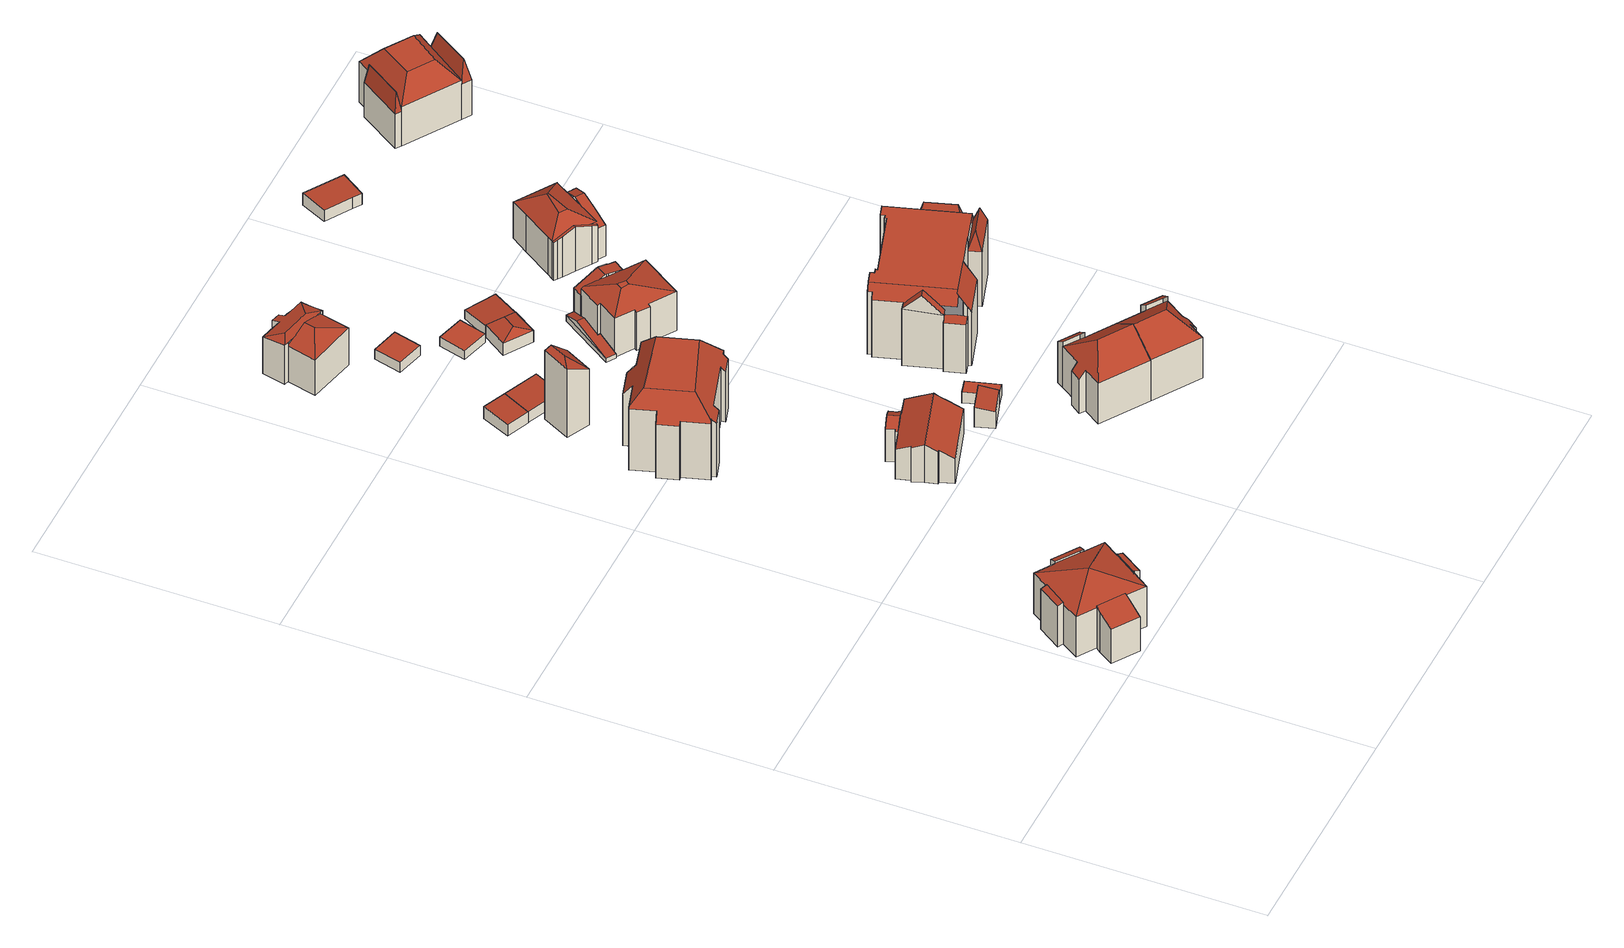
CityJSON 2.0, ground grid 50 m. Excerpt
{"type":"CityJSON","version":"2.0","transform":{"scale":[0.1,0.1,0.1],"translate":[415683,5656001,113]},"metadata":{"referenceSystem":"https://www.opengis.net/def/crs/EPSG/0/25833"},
"CityObjects":{
"building1":{"type":"Building","attributes":{"Gemeindeschluessel":14612000,"Geometrietyp2DReferenz":"3000","function":"31001_9998","roofType":"9999"},"children":["building1-1","building1-2","building1-3","building1-4","building1-5"]},
"building1-1":{"type":"BuildingPart","attributes":{"Dachtyp_tdc":"tdcPolyFlatRoof","Dachneigung":20.84,"QualitaetDacherkennung":49,"Geometrietyp2DReferenz":"3000","measuredHeight":10.59,"roofType":"2100"},"parents":["building1"],"geometry":[{"type":"MultiSurface","lod":"2","boundaries":[[[0,1,2]],[[0,3,4,1]],[[3,5,6,4]],[[5,7,8,6]],[[7,9,8]],[[7,5,3,0]],[[1,4,6,8]]],"semantics":{"surfaces":[{"type":"WallSurface"},{"type":"RoofSurface"},{"type":"GroundSurface"}],"values":[0,0,0,0,0,1,2]}}]},
"building1-2":{"type":"BuildingPart","attributes":{"Dachtyp_tdc":"tdcPolyFlatRoof","Dachneigung":18.14,"QualitaetDacherkennung":30,"Geometrietyp2DReferenz":"3000","measuredHeight":10.47,"roofType":"2100"},"parents":["building1"],"geometry":[{"type":"MultiSurface","lod":"2","boundaries":[[[10,11,12]],[[10,13,14,11]],[[13,15,16,14]],[[15,17,18,16]],[[17,19,20,21,18]],[[19,17,15,13,10]],[[11,14,16,18,21]]],"semantics":{"surfaces":[{"type":"WallSurface"},{"type":"RoofSurface"},{"type":"GroundSurface"}],"values":[0,0,0,0,0,1,2]}}]},
"building1-3":{"type":"BuildingPart","attributes":{"Dachtyp_tdc":"tdcPolyFlatRoof","Dachneigung":22.71,"QualitaetDacherkennung":45,"Geometrietyp2DReferenz":"3000","measuredHeight":10.52,"roofType":"2100"},"parents":["building1"],"geometry":[{"type":"MultiSurface","lod":"2","boundaries":[[[22,23,24,25]],[[23,26,27,24]],[[26,28,27]],[[29,30,31,32,33]],[[30,34,35,31]],[[34,22,25,35]],[[34,30,29,26,23,22]],[[25,24,27,32,31,35]]],"semantics":{"surfaces":[{"type":"WallSurface"},{"type":"RoofSurface"},{"type":"GroundSurface"}],"values":[0,0,0,0,0,0,1,2]}}]},
"building1-4":{"type":"BuildingPart","attributes":{"Dachtyp_tdc":"tdcTentRoof","Dachneigung":21.35,"QualitaetDacherkennung":72,"Geometrietyp2DReferenz":"3000","measuredHeight":12.88,"roofType":"3500"},"parents":["building1"],"geometry":[{"type":"MultiSurface","lod":"2","boundaries":[[[36,37,38,39]],[[37,2,1,38]],[[9,40,41,8]],[[40,12,11,41]],[[20,42,18,21]],[[42,43,44,18]],[[43,33,32,44]],[[28,45,46,27]],[[45,47,48,46]],[[40,9,2,37,49]],[[43,42,20,12,40,49]],[[45,28,33,43,49]],[[37,36,47,45,49]],[[38,1,8,41,11,21,18,44,32,27,46,48,39]]],"semantics":{"surfaces":[{"type":"WallSurface"},{"type":"RoofSurface"},{"type":"GroundSurface"}],"values":[0,0,0,0,0,0,0,0,0,1,1,1,1,2]}}]},
"building1-5":{"type":"BuildingPart","attributes":{"Dachtyp_tdc":"tdcPolyFlatRoof","Dachneigung":18.53,"QualitaetDacherkennung":56,"Geometrietyp2DReferenz":"3000","measuredHeight":10.48,"roofType":"2100"},"parents":["building1"],"geometry":[{"type":"MultiSurface","lod":"2","boundaries":[[[50,48,47]],[[50,51,52,48]],[[51,53,54,52]],[[53,55,36,39,54]],[[55,53,51,50]],[[48,52,54,39]]],"semantics":{"surfaces":[{"type":"WallSurface"},{"type":"RoofSurface"},{"type":"GroundSurface"}],"values":[0,0,0,0,1,2]}}]},
"building2":{"type":"Building","attributes":{"Dachtyp_tdc":"tdcPolyFlatRoof","Gemeindeschluessel":14612000,"Dachneigung":3.14,"QualitaetDacherkennung":81,"Geometrietyp2DReferenz":"3000","measuredHeight":3.11,"function":"31001_9998","roofType":"2100"},"geometry":[{"type":"Solid","lod":"2","boundaries":[[[[56,57,58,59]],[[57,60,61,58]],[[60,62,63,61]],[[62,56,59,63]],[[62,60,57,56]],[[59,58,61,63]]]],"semantics":{"surfaces":[{"type":"WallSurface"},{"type":"RoofSurface"},{"type":"GroundSurface"}],"values":[[0,0,0,0,1,2]]}}]},
"building3":{"type":"Building","attributes":{"Dachtyp_tdc":"tdcFreeFormRoof","Gemeindeschluessel":14612000,"Dachneigung":0.105,"QualitaetDacherkennung":48,"Geometrietyp2DReferenz":"3000","measuredHeight":18.48,"function":"31001_9998","roofType":"5000"},"geometry":[{"type":"Solid","lod":"2","boundaries":[[[[64,65,66,67]],[[65,68,69,66]],[[68,70,71,69]],[[70,72,73,71]],[[72,74,75,73]],[[74,76,77,75]],[[76,78,79,77]],[[78,80,81,79]],[[80,82,83,81]],[[82,84,85,83]],[[84,86,87,85]],[[86,88,89,87]],[[88,90,91,89]],[[90,92,93,91]],[[92,94,95,93]],[[94,96,97,95]],[[96,98,99,97]],[[98,100,101,99]],[[100,102,103,101]],[[102,104,105,103]],[[104,106,107,105]],[[106,108,109,107]],[[108,110,111,109]],[[110,64,67,111]],[[82,80,112,113,114,115,90,88,86,84]],[[116,100,98,96,94,92,115,114]],[[104,102,100,116,117,118,108,106]],[[64,110,118,117,113,112,78,76,74,72,70,68,65]],[[113,117,116,114]],[[80,78,112]],[[92,90,115]],[[110,108,118]],[[67,66,69,71,73,75,77,79,81,83,85,87,89,91,93,95,97,99,101,103,105,107,109,111]]]],"semantics":{"surfaces":[{"type":"WallSurface"},{"type":"RoofSurface"},{"type":"GroundSurface"}],"values":[[0,0,0,0,0,0,0,0,0,0,0,0,0,0,0,0,0,0,0,0,0,0,0,0,1,1,1,1,1,0,0,0,2]]}}]},
"building4":{"type":"Building","attributes":{"Gemeindeschluessel":14612000,"Geometrietyp2DReferenz":"3000","function":"31001_9998","roofType":"9999"},"children":["building4-1","building4-2"]},
"building4-1":{"type":"BuildingPart","attributes":{"Dachtyp_tdc":"tdcGableRoof","Dachneigung":29.91,"QualitaetDacherkennung":55,"Geometrietyp2DReferenz":"3000","measuredHeight":9.48,"roofType":"3100"},"parents":["building4"],"geometry":[{"type":"MultiSurface","lod":"2","boundaries":[[[119,120,121,122]],[[120,123,124,121]],[[123,125,126,124]],[[125,127,128,126]],[[127,129,130,128]],[[129,131,132,130]],[[131,133,134,132]],[[133,135,136,134]],[[137,138,139,140]],[[138,141,142,139]],[[141,143,144,142]],[[143,145,146,144]],[[145,147,148,146]],[[147,149,150,148]],[[149,119,122,150]],[[145,143,141,138,137,151,135,133,131,129,127]],[[127,125,123,120,119,149,147,145]],[[122,121,124,126,128,130,132,134,136,152,140,139,142,144,146,148,150]]],"semantics":{"surfaces":[{"type":"WallSurface"},{"type":"RoofSurface"},{"type":"GroundSurface"}],"values":[0,0,0,0,0,0,0,0,0,0,0,0,0,0,0,1,1,2]}}]},
"building4-2":{"type":"BuildingPart","attributes":{"Dachtyp_tdc":"tdcGableRoof","Dachneigung":28.38,"QualitaetDacherkennung":68,"Geometrietyp2DReferenz":"3000","measuredHeight":9.51,"roofType":"3100"},"parents":["building4"],"geometry":[{"type":"MultiSurface","lod":"2","boundaries":[[[153,154,155,156]],[[154,157,158,155]],[[157,159,160,158]],[[159,161,162,160]],[[161,163,164,162]],[[163,165,166,164]],[[165,167,168,166]],[[167,169,137,140,168]],[[170,171,172,136,135]],[[171,153,156,172]],[[173,169,167,165,163,161,159]],[[159,157,154,153,171,170,173]],[[156,155,158,160,162,164,166,168,140,152,136,172]]],"semantics":{"surfaces":[{"type":"WallSurface"},{"type":"RoofSurface"},{"type":"GroundSurface"}],"values":[0,0,0,0,0,0,0,0,0,0,1,1,2]}}]},
"building5":{"type":"Building","attributes":{"Dachtyp_tdc":"tdcFreeFormRoof","Gemeindeschluessel":14612000,"Dachneigung":42.2,"QualitaetDacherkennung":8,"Geometrietyp2DReferenz":"3000","measuredHeight":17.48,"function":"31001_9998","roofType":"5000"},"geometry":[{"type":"Solid","lod":"2","boundaries":[[[[174,175,176,177]],[[175,178,179,176]],[[178,180,181,179]],[[180,182,183,181]],[[182,174,177,183]],[[174,184,175]],[[182,180,185,184,174]],[[184,185,178,175]],[[180,178,185]],[[177,176,179,181,183]]]],"semantics":{"surfaces":[{"type":"WallSurface"},{"type":"RoofSurface"},{"type":"GroundSurface"}],"values":[[0,0,0,0,0,1,1,1,0,2]]}}]},
"building6":{"type":"Building","attributes":{"Dachtyp_tdc":"tdcPolyFlatRoof","Gemeindeschluessel":14612000,"Dachneigung":3.11,"QualitaetDacherkennung":83,"Geometrietyp2DReferenz":"3000","measuredHeight":3.06,"function":"31001_9998","roofType":"2100"},"geometry":[{"type":"Solid","lod":"2","boundaries":[[[[62,60,186,187]],[[60,188,189,186]],[[188,190,191,189]],[[190,62,187,191]],[[190,188,60,62]],[[187,186,189,191]]]],"semantics":{"surfaces":[{"type":"WallSurface"},{"type":"RoofSurface"},{"type":"GroundSurface"}],"values":[[0,0,0,0,1,2]]}}]},
"building7":{"type":"Building","attributes":{"Gemeindeschluessel":14612000,"Geometrietyp2DReferenz":"3000","function":"31001_9998","roofType":"9999"},"children":["building7-1","building7-2","building7-3"]},
"building7-1":{"type":"BuildingPart","attributes":{"Dachtyp_tdc":"tdcHipRoof","Dachneigung":17.08,"QualitaetDacherkennung":40,"Geometrietyp2DReferenz":"3000","measuredHeight":10.17,"roofType":"3200"},"parents":["building7"],"geometry":[{"type":"MultiSurface","lod":"2","boundaries":[[[192,193,194,195]],[[193,196,197,194]],[[196,198,199,197]],[[198,200,201,199]],[[200,202,203,201]],[[202,204,205,206,203]],[[207,208,209,210,211]],[[208,212,213,209]],[[212,214,215,213]],[[214,216,217,218,215]],[[219,192,195,220,221]],[[214,212,208,207,222]],[[196,193,223]],[[207,224,204,202,200,198,196,223,222]],[[193,192,219,225,226,216,214,222,223]],[[195,194,197,199,201,203,206,227,210,209,213,215,218,220]]],"semantics":{"surfaces":[{"type":"WallSurface"},{"type":"RoofSurface"},{"type":"GroundSurface"}],"values":[0,0,0,0,0,0,0,0,0,0,0,1,1,1,1,2]}}]},
"building7-2":{"type":"BuildingPart","attributes":{"Dachtyp_tdc":"tdcFreeFormRoof","Dachneigung":52.83,"QualitaetDacherkennung":11,"Geometrietyp2DReferenz":"3000","measuredHeight":7.14,"roofType":"5000"},"parents":["building7"],"geometry":[{"type":"MultiSurface","lod":"2","boundaries":[[[228,229,230,231]],[[229,232,233,230]],[[232,234,235,233]],[[234,211,210,235]],[[205,236,237,206]],[[236,228,231,237]],[[238,211,239,240]],[[211,234,239]],[[234,232,229,228,236,240,239]],[[236,205,238,240]],[[231,230,233,235,210,227,206,237]]],"semantics":{"surfaces":[{"type":"WallSurface"},{"type":"RoofSurface"},{"type":"GroundSurface"}],"values":[0,0,0,0,0,0,1,1,1,1,2]}}]},
"building7-3":{"type":"BuildingPart","attributes":{"Dachtyp_tdc":"tdcHipAndGableRoof","Dachneigung":18.85,"QualitaetDacherkennung":68,"Geometrietyp2DReferenz":"3000","measuredHeight":10.82,"roofType":"5000"},"parents":["building7"],"geometry":[{"type":"MultiSurface","lod":"2","boundaries":[[[217,241,242,218]],[[241,243,244,242]],[[243,221,220,244]],[[243,241,245]],[[241,217,226,246,245]],[[221,243,245,246,225]],[[218,242,244,220]]],"semantics":{"surfaces":[{"type":"WallSurface"},{"type":"RoofSurface"},{"type":"GroundSurface"}],"values":[0,0,0,1,1,1,2]}}]},
"building8":{"type":"Building","attributes":{"Dachtyp_tdc":"tdcPolyFlatRoof","Gemeindeschluessel":14612000,"Dachneigung":10.97,"QualitaetDacherkennung":66,"Geometrietyp2DReferenz":"3000","measuredHeight":4.94,"function":"31001_9998","roofType":"2100"},"geometry":[{"type":"Solid","lod":"2","boundaries":[[[[247,248,249,250]],[[248,251,252,249]],[[251,253,254,252]],[[253,247,250,254]],[[253,251,248,247]],[[250,249,252,254]]]],"semantics":{"surfaces":[{"type":"WallSurface"},{"type":"RoofSurface"},{"type":"GroundSurface"}],"values":[[0,0,0,0,1,2]]}}]},
"building9":{"type":"Building","attributes":{"Dachtyp_tdc":"tdcPolyFlatRoof","Gemeindeschluessel":14612000,"Dachneigung":0,"QualitaetDacherkennung":83,"Geometrietyp2DReferenz":"3000","measuredHeight":2.43,"function":"31001_9998","roofType":"1000"},"geometry":[{"type":"Solid","lod":"2","boundaries":[[[[255,256,257,258]],[[256,259,260,257]],[[259,261,262,260]],[[261,255,258,262]],[[261,259,256,255]],[[258,257,260,262]]]],"semantics":{"surfaces":[{"type":"WallSurface"},{"type":"RoofSurface"},{"type":"GroundSurface"}],"values":[[0,0,0,0,1,2]]}}]},
"building10":{"type":"Building","attributes":{"Dachtyp_tdc":"tdcPolyFlatRoof","Gemeindeschluessel":14612000,"Dachneigung":0,"QualitaetDacherkennung":65,"Geometrietyp2DReferenz":"3000","measuredHeight":2.7,"function":"31001_9998","roofType":"1000"},"geometry":[{"type":"Solid","lod":"2","boundaries":[[[[263,264,265,266]],[[264,267,268,265]],[[267,269,270,268]],[[269,271,272,270]],[[271,263,266,272]],[[271,269,267,264,263]],[[266,265,268,270,272]]]],"semantics":{"surfaces":[{"type":"WallSurface"},{"type":"RoofSurface"},{"type":"GroundSurface"}],"values":[[0,0,0,0,0,1,2]]}}]},
"building11":{"type":"Building","attributes":{"Dachtyp_tdc":"tdcPolyFlatRoof","Gemeindeschluessel":14612000,"Dachneigung":0,"QualitaetDacherkennung":79,"Geometrietyp2DReferenz":"3000","measuredHeight":2.23,"function":"31001_9998","roofType":"1000"},"geometry":[{"type":"Solid","lod":"2","boundaries":[[[[273,274,275,276]],[[274,277,278,275]],[[277,279,280,278]],[[279,273,276,280]],[[279,277,274,273]],[[276,275,278,280]]]],"semantics":{"surfaces":[{"type":"WallSurface"},{"type":"RoofSurface"},{"type":"GroundSurface"}],"values":[[0,0,0,0,1,2]]}}]},
"building12":{"type":"Building","attributes":{"Gemeindeschluessel":14612000,"Geometrietyp2DReferenz":"3000","function":"31001_9998","roofType":"9999"},"children":["building12-1","building12-2"]},
"building12-1":{"type":"BuildingPart","attributes":{"Dachtyp_tdc":"tdcHipAndGableRoof","Dachneigung":36.16,"QualitaetDacherkennung":84,"Geometrietyp2DReferenz":"3000","measuredHeight":14.57,"roofType":"5000"},"parents":["building12"],"geometry":[{"type":"MultiSurface","lod":"2","boundaries":[[[281,282,283,284]],[[282,285,286,283]],[[285,287,288,286]],[[287,289,290,288]],[[289,291,292,290]],[[291,293,294,292]],[[293,295,296,294]],[[297,298,299,300]],[[298,281,284,299]],[[295,293,291,289,287,285,301]],[[285,282,281,301]],[[281,298,297,295,301]],[[284,283,286,288,290,292,294,296,300,299]]],"semantics":{"surfaces":[{"type":"WallSurface"},{"type":"RoofSurface"},{"type":"GroundSurface"}],"values":[0,0,0,0,0,0,0,0,0,1,1,1,2]}}]},
"building12-2":{"type":"BuildingPart","attributes":{"Dachtyp_tdc":"tdcPolyFlatRoof","Dachneigung":35.13,"QualitaetDacherkennung":55,"Geometrietyp2DReferenz":"3000","measuredHeight":11.44,"roofType":"2100"},"parents":["building12"],"geometry":[{"type":"MultiSurface","lod":"2","boundaries":[[[302,303,297,300,304]],[[305,306,307,296,295]],[[306,302,304,307]],[[306,305,303,302]],[[304,300,296,307]]],"semantics":{"surfaces":[{"type":"WallSurface"},{"type":"RoofSurface"},{"type":"GroundSurface"}],"values":[0,0,0,1,2]}}]},
"building13":{"type":"Building","attributes":{"Dachtyp_tdc":"tdcHipRoof","Gemeindeschluessel":14612000,"Dachneigung":23.03,"QualitaetDacherkennung":83,"Geometrietyp2DReferenz":"3000","measuredHeight":4.36,"function":"31001_9998","roofType":"3200"},"geometry":[{"type":"Solid","lod":"2","boundaries":[[[[308,309,310,311]],[[309,312,313,310]],[[312,314,315,313]],[[314,308,311,315]],[[312,309,316]],[[308,314,317]],[[309,308,317,316]],[[314,312,316,317]],[[311,310,313,315]]]],"semantics":{"surfaces":[{"type":"WallSurface"},{"type":"RoofSurface"},{"type":"GroundSurface"}],"values":[[0,0,0,0,1,1,1,1,2]]}}]},
"building14":{"type":"Building","attributes":{"Dachtyp_tdc":"tdcFreeFormRoof","Gemeindeschluessel":14612000,"Dachneigung":10.15,"QualitaetDacherkennung":13,"Geometrietyp2DReferenz":"3000","measuredHeight":2.85,"function":"31001_9998","roofType":"5000"},"geometry":[{"type":"Solid","lod":"2","boundaries":[[[[318,319,320,321]],[[319,322,323,320]],[[322,324,325,323]],[[324,326,327,325]],[[328,329,330,331,332]],[[318,332,331,326,324,322,319]],[[330,326,331]],[[318,328,332]],[[327,333,334,335,321,320,323,325]],[[326,330,333,327]],[[330,329,334,333]],[[329,328,335,334]],[[328,318,321,335]]]],"semantics":{"surfaces":[{"type":"WallSurface"},{"type":"RoofSurface"},{"type":"GroundSurface"}],"values":[[0,0,0,0,1,1,0,0,2,0,0,0,0]]}}]},
"building15":{"type":"Building","attributes":{"Dachtyp_tdc":"tdcPolyFlatRoof","Gemeindeschluessel":14612000,"Dachneigung":5.27,"QualitaetDacherkennung":74,"Geometrietyp2DReferenz":"3000","measuredHeight":2.81,"function":"31001_9998","roofType":"2100"},"geometry":[{"type":"Solid","lod":"2","boundaries":[[[[336,337,338,310]],[[337,339,340,338]],[[339,341,313,340]],[[341,336,310,313]],[[341,339,337,336]],[[310,338,340,313]]]],"semantics":{"surfaces":[{"type":"WallSurface"},{"type":"RoofSurface"},{"type":"GroundSurface"}],"values":[[0,0,0,0,1,2]]}}]},
"building16":{"type":"Building","attributes":{"Gemeindeschluessel":14612000,"Geometrietyp2DReferenz":"3000","function":"31001_9998","roofType":"9999"},"children":["building16-1","building16-2"]},
"building16-1":{"type":"BuildingPart","attributes":{"Dachtyp_tdc":"tdcCutTentRoof","Dachneigung":16.91,"QualitaetDacherkennung":67,"Geometrietyp2DReferenz":"3000","measuredHeight":11.89,"roofType":"9999"},"parents":["building16"],"geometry":[{"type":"MultiSurface","lod":"2","boundaries":[[[342,343,344,345]],[[343,346,347,344]],[[346,348,349,347]],[[348,350,351,349]],[[350,352,353,351]],[[352,354,355,353]],[[354,356,357,355]],[[356,358,359,360,357]],[[361,362,363,364]],[[362,342,345,363]],[[342,362,365,366]],[[352,350,348,346,343,342,366,367]],[[368,358,356,354,352,367,369]],[[362,361,370,371,368,369,365]],[[369,367,366,365]],[[345,344,347,349,351,353,355,357,360,372,373,364,363]]],"semantics":{"surfaces":[{"type":"WallSurface"},{"type":"RoofSurface"},{"type":"GroundSurface"}],"values":[0,0,0,0,0,0,0,0,0,0,1,1,1,1,1,2]}}]},
"building16-2":{"type":"BuildingPart","attributes":{"Dachtyp_tdc":"tdcGableRoof","Dachneigung":25.63,"QualitaetDacherkennung":39,"Geometrietyp2DReferenz":"3000","measuredHeight":10.41,"roofType":"3100"},"parents":["building16"],"geometry":[{"type":"MultiSurface","lod":"2","boundaries":[[[374,375,376,377]],[[375,378,379,376]],[[378,380,381,379]],[[380,382,383,381]],[[382,384,385,383]],[[384,386,387,385]],[[386,388,389,387]],[[388,390,361,364,389]],[[359,391,392,360]],[[391,374,377,392]],[[393,390,388,386,384,382,380]],[[380,378,375,374,391,359,394,371,393]],[[377,376,379,381,383,385,387,389,364,373,372,360,392]]],"semantics":{"surfaces":[{"type":"WallSurface"},{"type":"RoofSurface"},{"type":"GroundSurface"}],"values":[0,0,0,0,0,0,0,0,0,0,1,1,2]}}]},
"building17":{"type":"Building","attributes":{"Gemeindeschluessel":14612000,"Geometrietyp2DReferenz":"3000","function":"31001_9998","roofType":"9999"},"children":["building17-1","building17-2"]},
"building17-1":{"type":"BuildingPart","attributes":{"Dachtyp_tdc":"tdcHipAndGableRoof","Dachneigung":36.4,"QualitaetDacherkennung":85,"Geometrietyp2DReferenz":"3000","measuredHeight":14.6,"roofType":"5000"},"parents":["building17"],"geometry":[{"type":"MultiSurface","lod":"2","boundaries":[[[298,395,396,299]],[[397,398,399,400]],[[398,401,402,399]],[[401,403,404,402]],[[403,405,406,404]],[[405,407,408,406]],[[407,409,283,408]],[[409,410,411,283]],[[410,298,299,411]],[[407,405,403,401,398,397,412]],[[397,395,298,410,412]],[[410,409,407,412]],[[299,396,400,399,402,404,406,408,283,411]]],"semantics":{"surfaces":[{"type":"WallSurface"},{"type":"RoofSurface"},{"type":"GroundSurface"}],"values":[0,0,0,0,0,0,0,0,0,1,1,1,2]}}]},
"building17-2":{"type":"BuildingPart","attributes":{"Dachtyp_tdc":"tdcPolyFlatRoof","Dachneigung":34.89,"QualitaetDacherkennung":53,"Geometrietyp2DReferenz":"3000","measuredHeight":11.44,"roofType":"2100"},"parents":["building17"],"geometry":[{"type":"MultiSurface","lod":"2","boundaries":[[[413,414,415,396,395]],[[414,416,417,415]],[[416,418,397,400,417]],[[418,416,414,413]],[[396,415,417,400]]],"semantics":{"surfaces":[{"type":"WallSurface"},{"type":"RoofSurface"},{"type":"GroundSurface"}],"values":[0,0,0,1,2]}}]},
"building18":{"type":"Building","attributes":{"Gemeindeschluessel":14612000,"Geometrietyp2DReferenz":"3000","function":"31001_9998","roofType":"9999"},"children":["building18-1","building18-2","building18-3","building18-4","building18-5","building18-6","building18-7"]},
"building18-1":{"type":"BuildingPart","attributes":{"Dachtyp_tdc":"tdcPolyFlatRoof","Dachneigung":4.6,"QualitaetDacherkennung":69,"Geometrietyp2DReferenz":"3000","measuredHeight":12.34,"roofType":"2100"},"parents":["building18"],"geometry":[{"type":"MultiSurface","lod":"2","boundaries":[[[419,420,421,422]],[[423,424,425,426]],[[424,419,422,425]],[[424,423,427,428,420,419]],[[422,421,429,430,426,425]]],"semantics":{"surfaces":[{"type":"WallSurface"},{"type":"RoofSurface"},{"type":"GroundSurface"}],"values":[0,0,0,1,2]}}]},
"building18-2":{"type":"BuildingPart","attributes":{"Dachtyp_tdc":"tdcCutGableRoof","Dachneigung":0.203,"QualitaetDacherkennung":31,"Geometrietyp2DReferenz":"3000","measuredHeight":17.06,"roofType":"9999"},"parents":["building18"],"geometry":[{"type":"MultiSurface","lod":"2","boundaries":[[[431,432,433]],[[431,434,435,432]],[[434,436,437,435]],[[436,438,439,437]],[[438,440,441,439]],[[440,442,443,441]],[[442,444,445,443]],[[444,446,447,445]],[[446,448,449,447]],[[448,450,451,449]],[[450,452,453,451]],[[452,454,455,453]],[[454,456,457,455]],[[456,458,459,457]],[[458,460,461,459]],[[460,462,463,461]],[[462,464,465,463]],[[464,466,467,465]],[[466,468,469,467]],[[468,470,471,469]],[[472,473,474,475,476]],[[477,478,479,480,470,468,466,464,462,460]],[[440,438,436,434,431,481,482,483,484,485]],[[460,458,456,454,452,450,448,446,444,442,440,485,473,472,477]],[[486,487,488,432,435,437,439,441,443,445,447,449,451,453,455,457,459,461,463,465,467,469,471,430,429,489,475,474]]],"semantics":{"surfaces":[{"type":"WallSurface"},{"type":"RoofSurface"},{"type":"GroundSurface"}],"values":[0,0,0,0,0,0,0,0,0,0,0,0,0,0,0,0,0,0,0,0,0,1,1,1,2]}}]},
"building18-3":{"type":"BuildingPart","attributes":{"Dachtyp_tdc":"tdcPolyFlatRoof","Dachneigung":58.28,"QualitaetDacherkennung":44,"Geometrietyp2DReferenz":"3000","measuredHeight":17.69,"roofType":"2100"},"parents":["building18"],"geometry":[{"type":"MultiSurface","lod":"2","boundaries":[[[490,491,492,493]],[[491,494,492]],[[495,496,497,474,473]],[[496,490,493,497]],[[496,495,498,491,490]],[[493,492,487,486,474,497]]],"semantics":{"surfaces":[{"type":"WallSurface"},{"type":"RoofSurface"},{"type":"GroundSurface"}],"values":[0,0,0,0,1,2]}}]},
"building18-4":{"type":"BuildingPart","attributes":{"Dachtyp_tdc":"tdcFreeFormRoof","Dachneigung":71.29,"QualitaetDacherkennung":22,"Geometrietyp2DReferenz":"3000","measuredHeight":17.69,"roofType":"5000"},"parents":["building18"],"geometry":[{"type":"MultiSurface","lod":"2","boundaries":[[[499,421,420]],[[499,500,501,421]],[[500,502,503,501]],[[502,476,475,503]],[[504,476,502]],[[505,504,502,500]],[[500,499,506,505]],[[504,505,506,478,507,476]],[[421,501,503,475,489,429]]],"semantics":{"surfaces":[{"type":"WallSurface"},{"type":"RoofSurface"},{"type":"GroundSurface"}],"values":[0,0,0,0,1,1,1,1,2]}}]},
"building18-5":{"type":"BuildingPart","attributes":{"Dachtyp_tdc":"tdcPolyFlatRoof","Dachneigung":3.67,"QualitaetDacherkennung":53,"Geometrietyp2DReferenz":"3000","measuredHeight":12.33,"roofType":"2100"},"parents":["building18"],"geometry":[{"type":"MultiSurface","lod":"2","boundaries":[[[494,508,509,492]],[[508,510,511,509]],[[510,512,513,511]],[[514,512,510,508,494,515]],[[492,509,511,513,488,487]]],"semantics":{"surfaces":[{"type":"WallSurface"},{"type":"RoofSurface"},{"type":"GroundSurface"}],"values":[0,0,0,1,2]}}]},
"building18-6":{"type":"BuildingPart","attributes":{"Dachtyp_tdc":"tdcFreeFormRoof","Dachneigung":75.6,"QualitaetDacherkennung":37,"Geometrietyp2DReferenz":"3000","measuredHeight":16.23,"roofType":"5000"},"parents":["building18"],"geometry":[{"type":"MultiSurface","lod":"2","boundaries":[[[516,517,518,471,470]],[[517,519,423,426,518]],[[520,521,519]],[[522,520,519,517]],[[522,517,516]],[[520,522,516,521]],[[471,518,426,430]]],"semantics":{"surfaces":[{"type":"WallSurface"},{"type":"RoofSurface"},{"type":"GroundSurface"}],"values":[0,0,1,1,1,1,2]}}]},
"building18-7":{"type":"BuildingPart","attributes":{"Dachtyp_tdc":"tdcGableRoof","Dachneigung":47.56,"QualitaetDacherkennung":37,"Geometrietyp2DReferenz":"3000","measuredHeight":17.89,"roofType":"3100"},"parents":["building18"],"geometry":[{"type":"MultiSurface","lod":"2","boundaries":[[[523,433,432,524]],[[525,523,524,513,512]],[[523,525,526]],[[433,523,526,527,481]],[[525,528,482,527,526]],[[524,432,488,513]]],"semantics":{"surfaces":[{"type":"WallSurface"},{"type":"RoofSurface"},{"type":"GroundSurface"}],"values":[0,0,0,1,1,2]}}]},
"building19":{"type":"Building","attributes":{"Gemeindeschluessel":14612000,"Geometrietyp2DReferenz":"3000","function":"31001_9998","roofType":"9999"},"children":["building19-1","building19-2","building19-3"]},
"building19-1":{"type":"BuildingPart","attributes":{"Dachtyp_tdc":"tdcGableRoof","Dachneigung":18.15,"QualitaetDacherkennung":30,"Geometrietyp2DReferenz":"3000","measuredHeight":10.12,"roofType":"3100"},"parents":["building19"],"geometry":[{"type":"MultiSurface","lod":"2","boundaries":[[[529,530,531,532,533]],[[530,534,535,531]],[[534,536,537,535]],[[536,538,539,537]],[[538,540,541,539]],[[540,542,543,541]],[[542,544,545,543]],[[538,536,534,530,529,546]],[[546,547,544,542,540,538]],[[545,548,532,531,535,537,539,541,543]]],"semantics":{"surfaces":[{"type":"WallSurface"},{"type":"RoofSurface"},{"type":"GroundSurface"}],"values":[0,0,0,0,0,0,0,1,1,2]}}]},
"building19-2":{"type":"BuildingPart","attributes":{"Dachtyp_tdc":"tdcGableRoof","Dachneigung":23,"QualitaetDacherkennung":15,"Geometrietyp2DReferenz":"3000","measuredHeight":11.1,"roofType":"3100"},"parents":["building19"],"geometry":[{"type":"MultiSurface","lod":"2","boundaries":[[[549,550,551,552]],[[550,553,554,551]],[[553,555,556,554]],[[555,557,558,556]],[[557,559,560,558]],[[559,561,562,560]],[[563,549,552,545]],[[564,565,561,559,557,555,553]],[[553,550,549,563,566,564]],[[552,551,554,556,558,560,562,567,545]]],"semantics":{"surfaces":[{"type":"WallSurface"},{"type":"RoofSurface"},{"type":"GroundSurface"}],"values":[0,0,0,0,0,0,0,1,1,2]}}]},
"building19-3":{"type":"BuildingPart","attributes":{"Dachtyp_tdc":"tdcCutTentRoof","Dachneigung":32.39,"QualitaetDacherkennung":69,"Geometrietyp2DReferenz":"3000","measuredHeight":12.39,"roofType":"9999"},"parents":["building19"],"geometry":[{"type":"MultiSurface","lod":"2","boundaries":[[[568,569,570,571]],[[569,572,573,570]],[[572,574,575,573]],[[574,533,532,575]],[[576,563,545,544]],[[577,578,579,562,561]],[[578,580,581,579]],[[580,568,571,581]],[[569,568,582,583]],[[576,547,584,533,574,572,569,583,585]],[[577,565,586,566,576,585,587]],[[568,580,578,577,587,582]],[[587,585,583,582]],[[571,570,573,575,532,548,545,567,562,579,581]]],"semantics":{"surfaces":[{"type":"WallSurface"},{"type":"RoofSurface"},{"type":"GroundSurface"}],"values":[0,0,0,0,0,0,0,0,1,1,1,1,1,2]}}]},
"building20":{"type":"Building","attributes":{"Dachtyp_tdc":"tdcPolyFlatRoof","Gemeindeschluessel":14612000,"Dachneigung":2.92,"QualitaetDacherkennung":80,"Geometrietyp2DReferenz":"3000","measuredHeight":3.07,"function":"31001_9998","roofType":"2100"},"geometry":[{"type":"Solid","lod":"2","boundaries":[[[[588,589,590,591]],[[589,592,593,590]],[[592,594,595,593]],[[594,596,597,595]],[[596,588,591,597]],[[596,594,592,589,588]],[[591,590,593,595,597]]]],"semantics":{"surfaces":[{"type":"WallSurface"},{"type":"RoofSurface"},{"type":"GroundSurface"}],"values":[[0,0,0,0,0,1,2]]}}]},
"building21":{"type":"Building","attributes":{"Gemeindeschluessel":14612000,"Geometrietyp2DReferenz":"3000","function":"31001_9998","roofType":"9999"},"children":["building21-1","building21-2","building21-3"]},
"building21-1":{"type":"BuildingPart","attributes":{"Dachtyp_tdc":"tdcFreeFormRoof","Dachneigung":77.51,"QualitaetDacherkennung":26,"Geometrietyp2DReferenz":"3000","measuredHeight":13.66,"roofType":"5000"},"parents":["building21"],"geometry":[{"type":"MultiSurface","lod":"2","boundaries":[[[598,599,600,601]],[[599,602,603,600]],[[602,604,605,603]],[[606,607,608]],[[607,598,601,608]],[[604,602,609]],[[602,599,598,610,609]],[[598,607,610]],[[607,606,604,609,610]],[[601,600,603,605,608]]],"semantics":{"surfaces":[{"type":"WallSurface"},{"type":"RoofSurface"},{"type":"GroundSurface"}],"values":[0,0,0,0,0,1,1,1,1,2]}}]},
"building21-2":{"type":"BuildingPart","attributes":{"Dachtyp_tdc":"tdcCutTentRoof","Dachneigung":49.86,"QualitaetDacherkennung":68,"Geometrietyp2DReferenz":"3000","measuredHeight":14.2,"roofType":"9999"},"parents":["building21"],"geometry":[{"type":"MultiSurface","lod":"2","boundaries":[[[611,612,608,613]],[[612,606,608]],[[614,615,616,617,605,604]],[[618,619,620,621,622]],[[619,611,613,620]],[[611,619,623,624]],[[614,612,611,624,625]],[[615,614,625,626]],[[619,618,615,626,623]],[[626,625,624,623]],[[613,608,605,617,621,620]]],"semantics":{"surfaces":[{"type":"WallSurface"},{"type":"RoofSurface"},{"type":"GroundSurface"}],"values":[0,0,0,0,0,1,1,1,1,1,2]}}]},
"building21-3":{"type":"BuildingPart","attributes":{"Dachtyp_tdc":"tdcFreeFormRoof","Dachneigung":81.17,"QualitaetDacherkennung":26,"Geometrietyp2DReferenz":"3000","measuredHeight":13.28,"roofType":"5000"},"parents":["building21"],"geometry":[{"type":"MultiSurface","lod":"2","boundaries":[[[627,628,629,630]],[[628,622,621,629]],[[616,627,630,617]],[[631,632,616,622]],[[631,622,628]],[[632,631,628,627]],[[632,627,616]],[[630,629,621,617]]],"semantics":{"surfaces":[{"type":"WallSurface"},{"type":"RoofSurface"},{"type":"GroundSurface"}],"values":[0,0,0,1,1,1,1,2]}}]}
},
"vertices":[
[120,202,117],[120,202,11],[120,202,112],[128,214,112],[128,214,11],[181,178,112],[181,178,11],[173,166,117],[173,166,11],[173,166,112],
[187,105,116],[187,105,11],[187,105,112],[197,98,112],[197,98,11],[166,50,112],[166,50,11],[156,57,116],[156,57,11],[155,57,116],[155,57,111],[155,57,11],
[12,40,96],[32,71,111],[32,71,11],[12,40,11],[40,82,117],[40,82,11],[40,82,111],[93,47,117],[86,36,111],[86,36,11],[93,47,11],[93,47,111],[65,5,96],[65,5,11],
[57,191,112],[81,227,112],[81,227,11],[57,191,11],[211,141,112],[211,141,11],[156,57,111],[132,21,111],[132,21,11],[2,107,111],[2,107,11],[25,143,111],[25,143,11],[107,126,140],
[25,143,116],[14,150,112],[14,150,11],[46,198,112],[46,198,11],[57,191,116],
[135,1316,41],[161,1375,44],[161,1375,13],[135,1316,13],[209,1354,44],[209,1354,13],[183,1295,41],[183,1295,13],
[377,985,137],[380,976,125],[380,976,3],[377,985,3],[343,965,128],[343,965,3],[341,974,139],[341,974,3],[232,941,146],[232,941,3],[235,931,134],[235,931,3],[197,920,136],[197,920,3],[194,929,148],[194,929,3],[185,926,144],[185,926,3],[168,981,144],[168,981,3],[162,979,137],[162,979,3],[149,1022,137],[149,1022,3],[165,1027,156],[165,1027,3],[150,1077,156],[150,1077,3],[211,1096,155],[211,1096,3],[206,1114,132],[206,1114,3],[267,1132,128],[267,1132,3],[272,1115,151],[272,1115,3],[335,1133,148],[335,1133,3],[350,1083,148],[350,1083,3],[365,1087,124],[365,1087,3],[379,1043,124],[379,1043,3],[370,1040,137],[370,1040,3],[386,988,136],[386,988,3],[188,928,149],[210,969,187],[182,1061,187],[151,1078,158],[320,1096,188],[344,1018,188],[386,988,137],
[487,546,68],[354,506,68],[354,506,6],[487,546,6],[345,535,86],[345,535,6],[341,534,86],[341,534,6],[334,559,101],[334,559,6],[326,582,91],[326,582,6],[330,584,91],[330,584,6],[322,613,80],[322,613,6],[361,625,80],[361,625,6],[417,642,80],[455,653,80],[455,653,6],[417,642,6],[463,627,91],[463,627,6],[469,608,98],[469,608,6],[471,600,101],[471,600,6],[474,590,94],[474,590,6],[479,573,84],[479,573,6],[388,633,80],[388,633,6],
[364,631,88],[358,649,88],[358,649,6],[364,631,6],[375,654,97],[375,654,6],[381,656,101],[381,656,6],[390,659,96],[390,659,6],[407,664,86],[407,664,6],[412,646,86],[412,646,6],[415,647,85],[415,647,6],[417,642,85],[361,625,86],[360,630,86],[360,630,6],[388,633,101],
[226,1190,151],[179,1214,181],[179,1214,10],[226,1190,10],[209,1273,181],[209,1273,10],[257,1248,151],[257,1248,10],[252,1240,151],[252,1240,10],[206,1231,185],[224,1266,185],
[209,1354,14],[183,1295,14],[282,1322,44],[282,1322,14],[256,1263,41],[256,1263,14],
[112,1750,107],[103,1753,107],[103,1753,10],[112,1750,10],[114,1802,102],[114,1802,10],[136,1797,102],[136,1797,10],[164,1790,102],[164,1790,10],[168,1807,96],[168,1807,10],[187,1802,96],[187,1802,64],[187,1802,10],[230,1775,102],[226,1760,104],[226,1760,10],[230,1775,10],[230,1775,64],[223,1744,105],[223,1744,10],[219,1727,108],[219,1727,10],[214,1728,108],[214,1728,103],[214,1728,10],[112,1751,107],[112,1751,10],[112,1751,99],[196,1751,111],[131,1765,111],[183,1786,102],[136,1745,108],[200,1731,108],[183,1786,10],
[221,1804,64],[222,1811,55],[222,1811,10],[221,1804,10],[237,1807,55],[237,1807,10],[236,1800,64],[236,1800,10],[189,1811,64],[189,1811,10],[183,1786,64],[220,1791,81],[198,1796,81],
[199,1665,103],[199,1665,10],[97,1688,99],[97,1688,10],[160,1717,118],[165,1739,118],
[521,497,49],[509,535,57],[509,535,8],[521,497,8],[569,553,57],[569,553,8],[580,515,49],[580,515,8],
[275,1554,36],[217,1569,36],[217,1569,11],[275,1554,11],[232,1627,36],[232,1627,11],[290,1612,36],[290,1612,11],
[569,553,36],[560,582,36],[560,582,9],[569,553,9],[590,590,36],[590,590,9],[609,523,36],[609,523,9],[580,515,36],[580,515,9],
[297,1473,34],[313,1531,34],[313,1531,12],[297,1473,12],[371,1515,34],[371,1515,12],[355,1457,34],[355,1457,12],
[745,316,149],[711,266,104],[711,266,3],[745,316,3],[614,330,104],[614,330,3],[638,365,104],[638,365,3],[626,373,88],[626,373,3],[642,396,88],[642,396,3],[653,389,104],[653,389,3],[680,430,105],[680,430,3],[720,403,105],[778,365,105],[778,365,3],[720,403,3],[678,360,149],
[729,417,106],[720,403,117],[729,417,3],[680,430,117],[689,444,106],[689,444,3],
[335,1412,43],[368,1462,43],[368,1462,13],[335,1412,13],[424,1426,42],[424,1426,13],[391,1375,42],[391,1375,13],[389,1434,56],[372,1408,56],
[439,1266,31],[444,1263,31],[444,1263,11],[439,1266,11],[417,1222,22],[417,1222,11],[414,1218,21],[414,1218,11],[396,1230,21],[396,1230,11],[470,1314,35],[484,1334,27],[470,1343,27],[450,1313,39],[464,1304,39],[470,1343,11],[484,1334,11],[470,1314,11],
[368,1462,41],[399,1518,35],[399,1518,13],[462,1483,35],[462,1483,13],[424,1426,41],
[532,1147,105],[480,1181,105],[480,1181,8],[532,1147,8],[477,1176,102],[477,1176,8],[452,1193,103],[452,1193,8],[455,1198,105],[455,1198,8],[417,1222,106],[417,1222,8],[444,1263,106],[444,1263,8],[439,1266,103],[439,1266,8],[470,1313,103],[470,1313,86],[470,1313,8],[547,1263,105],[589,1235,105],[589,1235,8],[547,1263,8],[501,1236,127],[494,1226,127],[477,1235,127],[475,1310,106],[485,1248,127],[515,1284,105],[504,1291,106],[475,1310,8],[515,1284,8],
[484,1334,86],[514,1315,103],[514,1315,8],[484,1334,8],[526,1307,111],[526,1307,8],[529,1305,112],[529,1305,8],[530,1304,112],[530,1304,8],[545,1295,109],[545,1295,8],[548,1292,108],[548,1292,8],[561,1284,106],[561,1284,8],[547,1263,106],[470,1314,86],[470,1314,8],[515,1284,112],[475,1310,89],
[833,329,105],[833,329,3],[873,302,105],[846,261,105],[846,261,3],[873,302,3],[857,254,90],[857,254,3],[841,230,90],[841,230,3],[830,238,105],[830,238,3],[807,202,105],[807,202,3],[711,266,105],[745,315,149],[745,315,3],[807,275,149],
[833,329,117],[842,343,106],[842,343,3],[882,316,106],[882,316,3],[873,302,117],
[926,693,127],[905,687,129],[905,687,5],[926,693,5],[907,732,127],[914,734,127],[914,734,5],[907,732,5],[893,728,129],[900,707,129],[900,707,5],[893,728,5],
[629,731,149],[629,731,5],[629,731,146],[612,787,149],[612,787,5],[620,790,161],[620,790,5],[617,798,161],[617,798,5],[627,801,176],[627,801,5],[653,809,176],[653,809,5],[656,800,176],[656,800,5],[665,803,176],[665,803,5],[666,799,176],[666,799,5],[716,814,175],[716,814,5],[802,840,175],[802,840,5],[801,844,175],[801,844,5],[809,846,175],[809,846,5],[806,855,175],[806,855,5],[830,862,175],[830,862,5],[842,865,154],[842,865,5],[844,857,154],[844,857,5],[854,860,138],[854,860,5],[871,803,137],[871,803,5],[870,803,138],[870,803,5],[814,681,175],[743,659,176],[743,659,5],[814,681,5],[814,681,142],[878,700,175],[897,706,142],[900,707,137],[893,728,138],[630,728,149],[649,665,149],[651,656,149],[658,634,149],[676,639,176],[676,639,5],[658,634,5],[651,656,5],[878,700,5],
[666,608,139],[663,615,151],[663,615,5],[666,608,5],[663,615,128],[743,659,182],[751,634,139],[751,634,5],[658,634,182],
[905,687,142],[907,681,142],[907,681,5],[822,655,142],[822,655,5],[831,672,182],[890,690,182],[900,707,142],[878,700,142],
[641,609,127],[641,609,5],[629,650,127],[629,650,5],[636,652,127],[636,652,5],[651,656,128],[658,634,128],
[870,803,139],[884,808,139],[884,808,5],[907,732,139],[898,737,168],[893,728,139],[879,799,167],
[614,727,146],[614,727,5],[636,652,139],[624,691,184],[639,696,184],[651,656,139],
[702,1443,105],[709,1438,105],[709,1438,12],[702,1443,12],[702,1443,104],[712,1436,105],[712,1436,12],[719,1432,105],[719,1432,12],[704,1409,113],[704,1409,12],[686,1381,102],[686,1381,12],[663,1348,89],[663,1348,12],[646,1359,89],[646,1359,12],[687,1420,113],[675,1402,106],[687,1420,12],
[643,1355,102],[633,1362,107],[633,1362,12],[643,1355,12],[602,1382,123],[602,1382,12],[578,1398,112],[578,1398,12],[569,1404,109],[569,1404,12],[562,1409,106],[562,1409,12],[565,1413,106],[565,1413,12],[646,1359,102],[605,1387,123],[571,1409,108],[634,1367,108],[605,1387,12],
[639,1525,103],[720,1471,103],[720,1471,12],[639,1525,12],[719,1469,103],[719,1469,12],[716,1465,103],[716,1465,12],[646,1359,108],[565,1413,108],[573,1425,107],[573,1425,12],[614,1487,105],[614,1487,12],[650,1462,136],[654,1460,136],[687,1420,105],[632,1411,133],[605,1387,108],[615,1422,133],
[544,1866,36],[569,1920,39],[569,1920,9],[544,1866,9],[646,1870,39],[646,1870,9],[615,1820,36],[615,1820,9],[598,1831,36],[598,1831,9],
[980,1824,99],[945,1771,99],[945,1771,11],[980,1824,11],[920,1731,99],[920,1731,11],[901,1743,99],[901,1743,11],[963,1836,98],[963,1836,99],[963,1836,11],[917,1746,148],[966,1821,146],
[981,1863,113],[963,1836,112],[981,1863,11],[901,1743,109],[790,1816,109],[790,1816,97],[790,1816,11],[847,1904,112],[869,1937,112],[869,1937,11],[847,1904,11],[847,1904,97],[879,1891,153],[934,1855,153],[890,1792,153],[837,1826,153],
[778,1824,97],[835,1912,97],[835,1912,11],[778,1824,11],[837,1902,144],[788,1826,144]
]}
